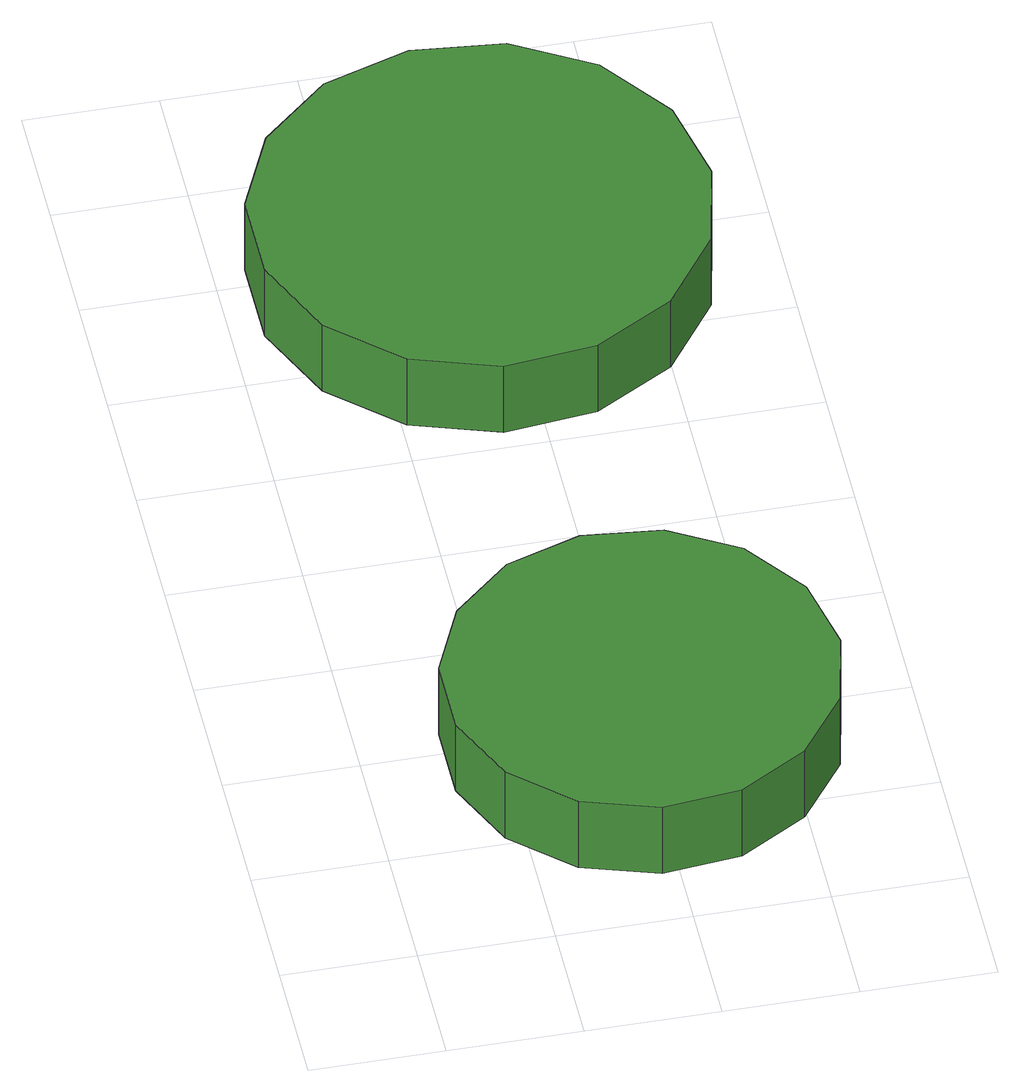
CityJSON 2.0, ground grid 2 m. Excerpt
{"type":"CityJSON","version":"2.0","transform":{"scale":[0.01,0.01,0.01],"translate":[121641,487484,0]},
"CityObjects":{
"tree1":{"type":"SolitaryVegetationObject","attributes":{"function":"something"},"geometry":[{"type":"MultiSurface","lod":"1","boundaries":[[[0,1,2,3,4,5,6,7,8,9,10,11,12,13,14]],[[15,16,17,18,19,20,21,22,23,24,25,26,27,28,29]],[[0,29,28,1]],[[1,28,27,2]],[[2,27,26,3]],[[3,26,25,4]],[[4,25,24,5]],[[5,24,23,6]],[[6,23,22,7]],[[7,22,21,8]],[[8,21,20,9]],[[9,20,19,10]],[[10,19,18,11]],[[11,18,17,12]],[[12,17,16,13]],[[13,16,15,14]],[[14,15,29,0]]]}]},
"tree2":{"type":"SolitaryVegetationObject","attributes":{"function":"something"},"geometry":[{"type":"MultiSurface","lod":"1","boundaries":[[[30,31,32,33,34,35,36,37,38,39,40,41,42,43,44]],[[45,46,47,48,49,50,51,52,53,54,55,56,57,58,59]],[[30,59,58,31]],[[31,58,57,32]],[[32,57,56,33]],[[33,56,55,34]],[[34,55,54,35]],[[35,54,53,36]],[[36,53,52,37]],[[37,52,51,38]],[[38,51,50,39]],[[39,50,49,40]],[[40,49,48,41]],[[41,48,47,42]],[[42,47,46,43]],[[43,46,45,44]],[[44,45,59,30]]]}]}
},
"vertices":[
[692,381,141],[667,499,141],[596,595,141],[493,655,141],[374,668,141],[260,631,141],[171,551,141],[122,441,141],[122,322,141],[171,212,141],[260,132,141],[374,95,141],[493,108,141],[596,168,141],[667,264,141],[667,264,12],[596,168,12],[493,108,12],[374,95,12],[260,132,12],[171,212,12],[122,322,12],[122,441,12],[171,551,12],[260,631,12],[374,668,12],[493,655,12],[596,595,12],[667,499,12],[692,381,12],
[704,1339,166],[675,1475,166],[593,1587,166],[473,1657,166],[334,1671,166],[202,1628,166],[99,1535,166],[42,1408,166],[42,1269,166],[99,1142,166],[202,1049,166],[334,1006,166],[473,1021,166],[593,1090,166],[675,1203,166],[675,1203,37],[593,1090,37],[473,1021,37],[334,1006,37],[202,1049,37],[99,1142,37],[42,1269,37],[42,1408,37],[99,1535,37],[202,1628,37],[334,1671,37],[473,1657,37],[593,1587,37],[675,1475,37],[704,1339,37]
]}
